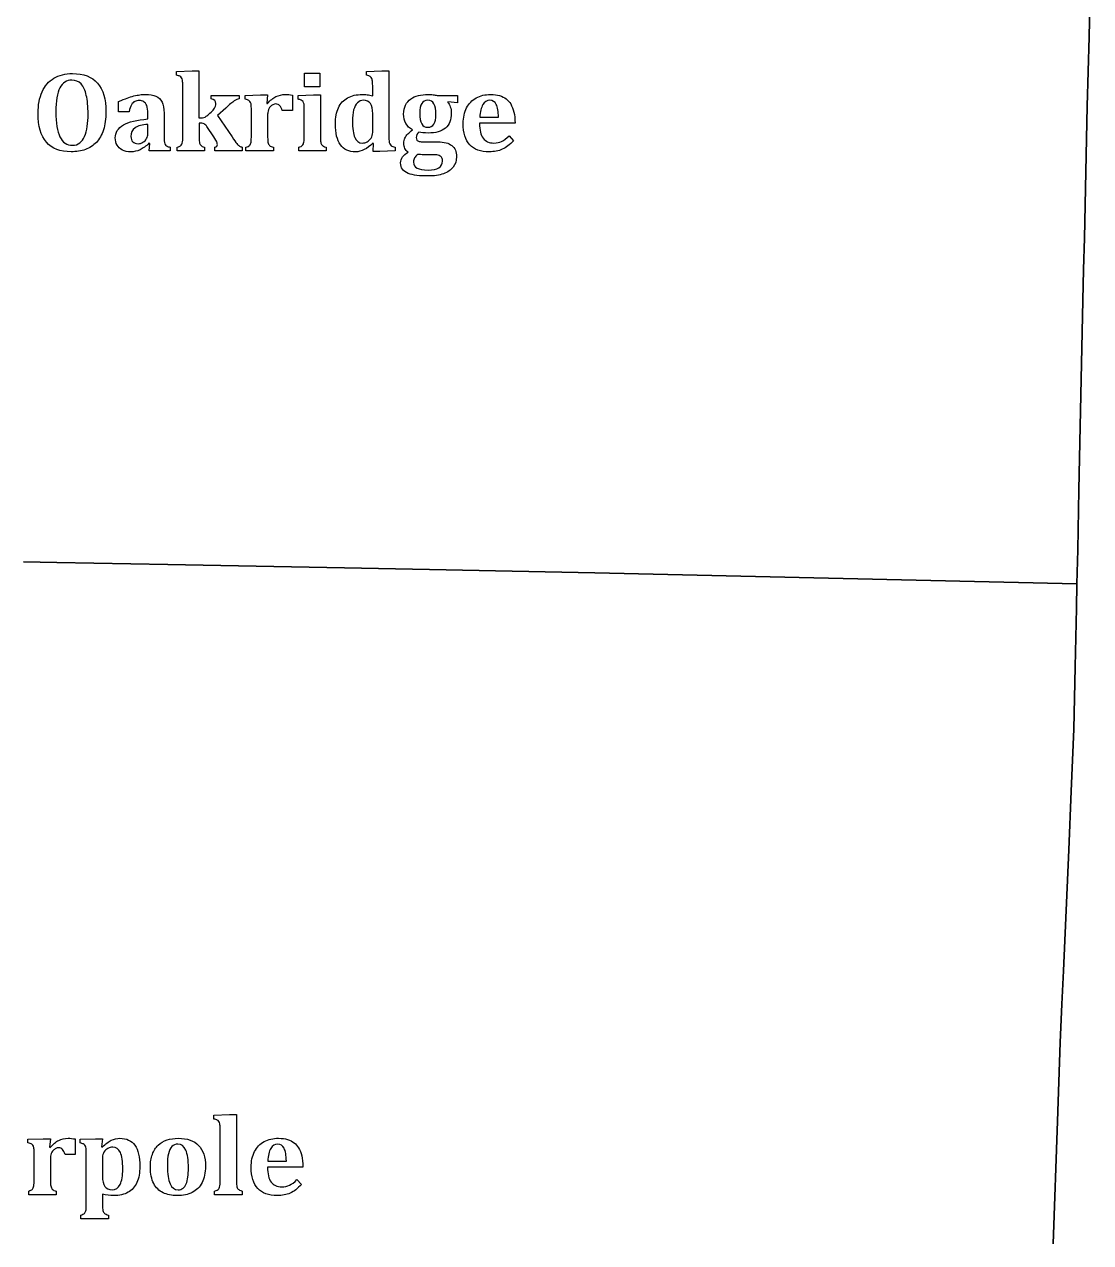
# Model space of a CAD drawing. Extents: x 0 to 800, y 146 to 730.
# Drawn here: x 442.8 to 514.2, y 224.1 to 305.7 of the extents above; entities that cross this region are included whole.
import ezdxf

# ---------------------------------------------------------------- set-up
doc = ezdxf.new("R2010")
doc.units = 0
doc.layers.get('0').update_dxf_attribs({"linetype": 'CONTINUOUS'})

msp = doc.modelspace()

# ---------------------------------------------------------------- linework, layer by layer
at = {"color": 1}
for points in [[(514.246875, 309.13125), (514.140625, 304.909375), (514.015625, 300.265625), (513.96875, 298.059375), (513.91875, 295.85), (513.825, 291.425), (513.778125, 289.315625), (513.734375, 287.23125), (513.64375, 283.0125), (513.553125, 278.790625), (513.459375, 274.56875), (513.378125, 270.546875), (513.328125, 268.271875), (481.04375, 269), (469.971875, 269.215625), (464.26875, 269.325), (459.528125, 269.41875), (452.434375, 269.55625), (445.003125, 269.703125), (442.759375, 269.746875)], [(511.746875, 224.053125), (512.028125, 232.26875), (512.2125, 237.546875), (512.325, 240.121875), (512.421875, 242.35), (512.778125, 250.45), (512.953125, 254.371875), (513.121875, 258.5375), (513.209375, 262.703125), (513.29375, 266.6375), (513.328125, 268.271875), (513.378125, 270.546875), (513.459375, 274.56875), (513.553125, 278.790625), (513.64375, 283.0125), (513.734375, 287.23125), (513.778125, 289.315625), (513.825, 291.425), (513.91875, 295.85), (513.96875, 298.059375), (514.015625, 300.265625), (514.140625, 304.909375), (514.246875, 309.13125)], [(442.759375, 269.746875), (445.003125, 269.703125), (452.434375, 269.55625), (459.528125, 269.41875), (464.26875, 269.325), (469.971875, 269.215625), (481.04375, 269), (513.328125, 268.271875), (513.29375, 266.6375), (513.209375, 262.703125), (513.121875, 258.5375), (512.953125, 254.371875), (512.778125, 250.45), (512.421875, 242.35), (512.325, 240.121875), (512.2125, 237.546875), (512.028125, 232.26875), (511.746875, 224.053125)]]:
    msp.add_lwpolyline(points, dxfattribs=at)
at = {"color": 7}
for points in [[(453.014728, 302.328512), (453.014728, 302.576008), (454.057224, 302.628488), (454.522224, 302.628488), (454.522224, 299.46724), (454.645976, 299.46724)], [(462.626288, 302.474696), (462.626288, 301.555944), (461.598792, 301.555944), (461.598792, 302.474696), (462.626288, 302.474696)], [(465.735, 302.32492), (465.735, 302.576168), (466.773752, 302.628648), (467.242496, 302.628648), (467.242536, 298.353448)], [(453.438464, 298.342248), (453.438464, 301.267248)], [(466.158784, 300.937424), (466.158784, 301.278672)], [(449.846328, 299.883424), (449.137576, 299.883424), (449.137576, 300.56592)], [(455.332224, 300.73848), (455.332224, 300.97848), (457.207224, 300.97848), (457.207224, 300.73848)], [(457.616304, 300.72344), (457.616304, 300.97844), (458.643808, 301.00844), (459.116304, 301.00844), (459.063792, 300.4422)], [(459.063792, 300.4422), (459.112512, 300.43092)], [(460.781264, 300.989704), (460.781264, 299.954704), (460.102512, 299.954704)], [(461.156304, 300.723416), (461.156304, 300.978416), (462.187552, 301.008416), (462.656304, 301.008416), (462.656304, 298.342168)], [(470.482528, 300.978512), (471.83628, 300.978512), (471.836288, 300.475944)], [(471.836288, 300.475944), (471.19504, 300.547224), (471.18008, 300.505944)], [(444.93756, 299.875944), (444.937536, 299.875944)], [(451.0988, 299.395912), (451.0988, 299.752168)], [(452.182576, 299.78216), (452.182576, 298.319656)], [(456.314728, 300.130976), (455.771288, 299.624696)], [(455.771288, 299.624696), (456.738792, 298.1922)], [(458.032504, 298.33844), (458.032504, 299.879688)], [(459.116232, 299.53844), (459.116232, 298.342192)], [(461.572568, 298.338448), (461.572568, 300.0822)], [(466.158792, 298.499696), (466.158792, 299.748448)], [(469.30504, 299.774696), (469.30504, 299.774696)], [(473.332544, 299.5122), (474.581288, 299.5122)], [(451.102536, 298.405944), (451.102536, 299.028448)], [(454.70256, 299.107208), (454.52256, 299.107208), (454.52256, 298.342208)], [(455.430064, 298.3272), (455.141312, 298.7622)], [(475.691264, 299.107232), (473.313768, 299.107232)], [(469.593824, 297.862248), (470.523824, 297.862248)], [(475.290016, 298.270976), (475.593792, 297.940944)], [(445.953792, 297.198448), (445.953792, 297.198448)], [(451.226288, 297.749696), (451.170048, 297.768416)], [(452.587544, 297.505856), (452.587544, 297.25836), (451.192544, 297.25836), (451.226288, 297.749696)], [(454.897536, 297.505952), (454.897536, 297.258456), (453.06004, 297.258456), (453.06004, 297.505952)], [(457.417536, 297.505944), (457.417536, 297.258448), (455.583792, 297.258448), (455.583792, 297.505944)], [(459.513728, 297.505936), (459.513728, 297.25844), (457.664976, 297.25844), (457.664976, 297.505936)], [(463.031272, 297.505952), (463.031272, 297.258456), (461.201272, 297.258456), (461.201288, 297.505944)], [(467.655016, 297.509696), (467.655016, 297.258448), (466.635016, 297.224688), (466.181264, 297.224688), (466.215024, 297.764688), (466.158784, 297.768688)], [(469.170096, 297.018408), (469.17004, 297.018448)], [(470.242592, 297.003448), (469.597592, 297.003448)], [(455.520152, 232.421696), (455.520152, 232.669192), (456.558904, 232.721672), (457.027656, 232.721672), (457.027864, 228.435456)], [(443.066608, 230.816696), (443.066608, 231.071696), (444.094112, 231.101696), (444.566608, 231.101696), (444.514112, 230.535456)], [(446.231576, 231.08296), (446.231576, 230.04796), (445.552832, 230.04796)], [(446.557864, 230.816728), (446.557864, 231.071728), (447.596616, 231.101728), (448.057864, 231.101728), (448.001624, 230.557976), (448.046584, 230.546696)], [(455.943848, 228.435424), (455.943848, 231.360424)], [(444.514112, 230.535456), (444.562832, 230.524176)], [(443.482808, 228.431696), (443.482808, 229.972944)], [(444.566544, 229.631696), (444.566544, 228.43544)], [(446.974112, 226.680456), (446.974112, 229.961712)], [(448.057864, 229.85296), (448.057864, 228.581712)], [(459.127864, 229.605456), (460.376608, 229.605456)], [(452.404088, 229.26796), (452.404112, 229.26796)], [(461.486584, 229.200488), (459.109088, 229.200488)], [(461.085336, 228.36424), (461.389112, 228.034208)], [(444.964032, 227.599192), (444.964032, 227.351696), (443.11528, 227.351696), (443.11528, 227.599192)], [(448.057832, 227.389192), (448.057864, 226.680456)], [(453.064112, 227.291712), (453.064112, 227.291712)], [(457.402848, 227.599208), (457.402848, 227.351712), (455.565344, 227.351712), (455.565344, 227.599208)], [(448.466616, 225.986712), (448.466616, 225.739208), (446.599112, 225.739208), (446.599112, 225.986712)]]:
    msp.add_lwpolyline(points, dxfattribs=at)
for points in [[(444.01316, 301.216576), (444.191912, 301.61532), (444.45504, 301.91844), (444.802536, 302.125944)], [(444.802536, 302.125944), (445.15004, 302.33344), (445.563784, 302.437192), (446.043792, 302.4372)], [(446.010064, 301.998448), (445.64756, 301.99844), (445.378184, 301.82532), (445.201936, 301.479072)], [(446.61944, 301.741576), (446.460688, 301.912816), (446.25756, 301.99844), (446.010064, 301.998448)], [(446.043792, 302.4372), (446.791288, 302.437192), (447.352536, 302.222816), (447.727536, 301.794072)], [(453.24348, 302.260992), (453.19596, 302.285952), (453.119728, 302.308512), (453.014728, 302.328512)], [(453.352224, 302.161624), (453.327264, 302.202904), (453.290944, 302.236024), (453.24348, 302.260992)], [(453.408464, 301.996624), (453.395984, 302.065344), (453.377184, 302.120368), (453.352224, 302.161624)], [(453.432864, 301.741624), (453.428864, 301.842864), (453.421024, 301.927864), (453.408464, 301.996624)], [(465.993752, 302.238672), (465.946232, 302.271152), (465.859992, 302.299952), (465.735, 302.32492)], [(466.100624, 302.1018), (466.076864, 302.16052), (466.041264, 302.206168), (465.993752, 302.238672)], [(466.147504, 301.8468), (466.140304, 301.95804), (466.124384, 302.04304), (466.100624, 302.1018)], [(443.74504, 299.774696), (443.74504, 300.337192), (443.834416, 300.817816), (444.01316, 301.216576)], [(445.201936, 301.479072), (445.025688, 301.132816), (444.93756, 300.598448), (444.93756, 299.875944)], [(446.975688, 300.98032), (446.896968, 301.316568), (446.778184, 301.57032), (446.61944, 301.741576)], [(447.727536, 301.794072), (448.102536, 301.36532), (448.290032, 300.72844), (448.29004, 299.883448)], [(453.438464, 301.267248), (453.438456, 301.48224), (453.436864, 301.640368), (453.432864, 301.741624)], [(466.158784, 301.278672), (466.158776, 301.546168), (466.154784, 301.735544), (466.147504, 301.8468)], [(447.093816, 299.729696), (447.093808, 300.227192), (447.054456, 300.644072), (446.975688, 300.98032)], [(449.137576, 300.56592), (449.367576, 300.668416), (449.558824, 300.747168), (449.711328, 300.802176)], [(449.711328, 300.802176), (449.863824, 300.857136), (450.014456, 300.902792), (450.1632, 300.939048)], [(449.996328, 300.346552), (449.928808, 300.235296), (449.878824, 300.08092), (449.846328, 299.883424)], [(450.2232, 300.573424), (450.139456, 300.533424), (450.063824, 300.457792), (449.996328, 300.346552)], [(450.1632, 300.939048), (450.311952, 300.975288), (450.44508, 301.000888), (450.562576, 301.015928)], [(450.521328, 300.633424), (450.406328, 300.633424), (450.306952, 300.613424), (450.2232, 300.573424)], [(450.817576, 300.556544), (450.73508, 300.607744), (450.636328, 300.633424), (450.521328, 300.633424)], [(450.562576, 301.015928), (450.68008, 301.030888), (450.797576, 301.038408), (450.91508, 301.038408)], [(451.02008, 300.290288), (450.9676, 300.416536), (450.90008, 300.505288), (450.817576, 300.556544)], [(450.91508, 301.038408), (451.217576, 301.0384), (451.459448, 300.998408), (451.640704, 300.918408)], [(451.0988, 299.752168), (451.098792, 299.984664), (451.07256, 300.16404), (451.02008, 300.290288)], [(451.640704, 300.918408), (451.821952, 300.8384), (451.957576, 300.7084), (452.047576, 300.528408)], [(452.047576, 300.528408), (452.137576, 300.348408), (452.182576, 300.099656), (452.182576, 299.78216)], [(455.65848, 300.434728), (455.658472, 300.607224), (455.54972, 300.708472), (455.332224, 300.73848)], [(455.512224, 300.057856), (455.569744, 300.136576), (455.608472, 300.205352), (455.62848, 300.264104)], [(455.62848, 300.264104), (455.64848, 300.322824), (455.65848, 300.379728), (455.65848, 300.434728)], [(456.880976, 300.60348), (456.760976, 300.52852), (456.572224, 300.370976), (456.314728, 300.130976)], [(457.207224, 300.73848), (457.10972, 300.72344), (457.000976, 300.67848), (456.880976, 300.60348)], [(457.869432, 300.635312), (457.820712, 300.669072), (457.736304, 300.698432), (457.616304, 300.72344)], [(457.978184, 300.504064), (457.954424, 300.557824), (457.918184, 300.60156), (457.869432, 300.635312)], [(458.023144, 300.290312), (458.016744, 300.379064), (458.001864, 300.450312), (457.978184, 300.504064)], [(458.032504, 299.879688), (458.032504, 300.064688), (458.029304, 300.20156), (458.023144, 300.290312)], [(459.112512, 300.43092), (459.295016, 300.64592), (459.482512, 300.80092), (459.675016, 300.89592)], [(459.478144, 300.354064), (459.411904, 300.320304), (459.35064, 300.272808), (459.294392, 300.211568)], [(459.660016, 300.404704), (459.604976, 300.404704), (459.544392, 300.387824), (459.478144, 300.354064)], [(459.93564, 300.288456), (459.86692, 300.365976), (459.775016, 300.404704), (459.660016, 300.404704)], [(459.675016, 300.89592), (459.867512, 300.99092), (460.076264, 301.038416), (460.301264, 301.038424)], [(460.102512, 299.954704), (460.060032, 300.099704), (460.004392, 300.210952), (459.93564, 300.288456)], [(460.301264, 301.038424), (460.45376, 301.038416), (460.61376, 301.022184), (460.781264, 300.989704)], [(461.364432, 300.661576), (461.310672, 300.685336), (461.241304, 300.705976), (461.156304, 300.723416)], [(461.491928, 300.558448), (461.460648, 300.603408), (461.418168, 300.637808), (461.364432, 300.661576)], [(461.555688, 300.378448), (461.544408, 300.453408), (461.523208, 300.513448), (461.491928, 300.558448)], [(461.572568, 300.0822), (461.572568, 300.204696), (461.566968, 300.303448), (461.555688, 300.378448)], [(463.863784, 300.151816), (464.00128, 300.443056), (464.205656, 300.66368), (464.476904, 300.813688)], [(464.476904, 300.813688), (464.748152, 300.96368), (465.075032, 301.03868), (465.457528, 301.038688)], [(465.13316, 300.481576), (465.021912, 300.37032), (464.93816, 300.209696), (464.881912, 299.999696)], [(465.532536, 300.648448), (465.377536, 300.648448), (465.244408, 300.592848), (465.13316, 300.481576)], [(465.457528, 301.038688), (465.567528, 301.03868), (465.675656, 301.031488), (465.781904, 301.018048)], [(466.00504, 300.4272), (465.902536, 300.574696), (465.74504, 300.648448), (465.532536, 300.648448)], [(465.781904, 301.018048), (465.888152, 301.004288), (466.013776, 300.977408), (466.158784, 300.937424)], [(466.158792, 299.748448), (466.158784, 300.053448), (466.107512, 300.279696), (466.00504, 300.4272)], [(468.228784, 299.729768), (468.228784, 299.962264), (468.270624, 300.16164), (468.354408, 300.327896)], [(468.354408, 300.327896), (468.438152, 300.494144), (468.553152, 300.629768), (468.699408, 300.734768)], [(468.699408, 300.734768), (468.845656, 300.839768), (469.018152, 300.91664), (469.216904, 300.965392)], [(469.216904, 300.965392), (469.415656, 301.014112), (469.630032, 301.038512), (469.860032, 301.038512)], [(469.438168, 300.436576), (469.349416, 300.292816), (469.30504, 300.072192), (469.30504, 299.774696)], [(469.848792, 300.6522), (469.663784, 300.652192), (469.526912, 300.58036), (469.438168, 300.436576)], [(470.255664, 300.41032), (470.166912, 300.571568), (470.031288, 300.652192), (469.848792, 300.6522)], [(469.860032, 301.038512), (469.987528, 301.038504), (470.100032, 301.032112), (470.197528, 301.019792)], [(470.197528, 301.019792), (470.295032, 301.007312), (470.390032, 300.993552), (470.482528, 300.978512)], [(470.388792, 299.7072), (470.388784, 300.014696), (470.344392, 300.249072), (470.255664, 300.41032)], [(471.18008, 300.505944), (471.25008, 300.435944), (471.3082, 300.34032), (471.354456, 300.219072)], [(472.445664, 300.144072), (472.596912, 300.437816), (472.811288, 300.66032), (473.088792, 300.811576)], [(473.088792, 300.811576), (473.366288, 300.962816), (473.688792, 301.03844), (474.056288, 301.038448)], [(473.536912, 300.355944), (473.42316, 300.160944), (473.35504, 299.879696), (473.332544, 299.5122)], [(473.996288, 300.648448), (473.803792, 300.648448), (473.650664, 300.550944), (473.536912, 300.355944)], [(474.431288, 300.3672), (474.341288, 300.554696), (474.196288, 300.648448), (473.996288, 300.648448)], [(474.056288, 301.038448), (474.283784, 301.03844), (474.48316, 301.012208), (474.654416, 300.959728)], [(474.581288, 299.5122), (474.571288, 299.894696), (474.521288, 300.179696), (474.431288, 300.3672)], [(474.654416, 300.959728), (474.825664, 300.907248), (474.972536, 300.834104), (475.09504, 300.740352)], [(475.09504, 300.740352), (475.217536, 300.6466), (475.318784, 300.53348), (475.398792, 300.400976)], [(475.398792, 300.400976), (475.493784, 300.24348), (475.56504, 300.06348), (475.612544, 299.860976)], [(444.29816, 297.843448), (443.929416, 298.273448), (443.74504, 298.917192), (443.74504, 299.774696)], [(444.937536, 299.875944), (444.937536, 299.120944), (445.02816, 298.559072), (445.209416, 298.19032)], [(447.039416, 298.889696), (447.075656, 299.144696), (447.093816, 299.424696), (447.093816, 299.729696)], [(448.29004, 299.883448), (448.290032, 299.410944), (448.23444, 299.00532), (448.12316, 298.666576)], [(454.645976, 299.46724), (454.733472, 299.467232), (454.802224, 299.47596), (454.852224, 299.49348)], [(454.852224, 299.49348), (454.902224, 299.511), (454.954096, 299.53908), (455.007848, 299.577856)], [(455.007848, 299.577856), (455.061608, 299.616576), (455.144728, 299.6866), (455.257224, 299.787856)], [(455.257224, 299.787856), (455.36972, 299.889104), (455.45472, 299.979104), (455.512224, 300.057856)], [(459.127512, 299.830936), (459.120312, 299.765976), (459.116232, 299.66844), (459.116232, 299.53844)], [(459.174392, 300.024064), (459.150632, 299.960304), (459.135032, 299.895936), (459.127512, 299.830936)], [(459.294392, 300.211568), (459.238152, 300.150288), (459.198136, 300.087808), (459.174392, 300.024064)], [(463.657528, 299.07744), (463.657528, 299.502432), (463.726248, 299.86056), (463.863784, 300.151816)], [(464.881912, 299.999696), (464.825672, 299.789696), (464.797536, 299.540944), (464.797536, 299.253448)], [(468.378784, 299.101648), (468.278784, 299.280392), (468.228784, 299.489768), (468.228784, 299.729768)], [(469.30504, 299.774696), (469.30504, 299.459696), (469.34944, 299.22532), (469.438168, 299.071576)], [(470.251912, 299.054696), (470.34316, 299.197192), (470.388784, 299.414696), (470.388792, 299.7072)], [(471.423816, 299.7822), (471.423808, 299.347192), (471.291936, 299.017192), (471.028192, 298.7922)], [(471.354456, 300.219072), (471.400696, 300.097816), (471.423816, 299.952192), (471.423816, 299.7822)], [(472.218792, 299.095944), (472.218792, 299.500944), (472.294392, 299.85032), (472.445664, 300.144072)], [(475.612544, 299.860976), (475.662544, 299.65348), (475.688784, 299.402224), (475.691264, 299.107232)], [(446.859416, 298.227824), (446.94316, 298.414072), (447.00316, 298.634696), (447.039416, 298.889696)], [(448.12316, 298.666576), (448.011912, 298.327824), (447.853784, 298.049696), (447.648792, 297.8322)], [(448.912544, 298.128416), (448.912544, 298.495912), (449.093168, 298.785288), (449.454424, 298.996544)], [(449.454424, 298.996544), (449.815672, 299.207792), (450.363792, 299.340912), (451.0988, 299.395912)], [(450.241912, 298.810944), (450.055664, 298.675944), (449.962536, 298.478448), (449.962536, 298.218448)], [(451.102536, 299.028448), (450.71504, 299.018448), (450.42816, 298.945944), (450.241912, 298.810944)], [(454.865688, 299.073448), (454.826968, 299.095928), (454.77256, 299.107208), (454.70256, 299.107208)], [(454.983816, 298.974072), (454.943816, 299.017832), (454.904456, 299.050952), (454.865688, 299.073448)], [(455.141312, 298.7622), (455.076352, 298.859696), (455.023808, 298.93032), (454.983816, 298.974072)], [(463.996904, 297.66744), (463.770656, 297.979936), (463.657528, 298.449936), (463.657528, 299.07744)], [(464.797536, 299.253448), (464.797536, 298.760944), (464.851296, 298.393448), (464.958792, 298.150944)], [(468.82128, 298.66852), (468.62628, 298.77852), (468.478784, 298.922896), (468.378784, 299.101648)], [(468.504408, 298.392896), (468.585656, 298.47664), (468.69128, 298.56852), (468.82128, 298.66852)], [(469.438168, 299.071576), (469.526912, 298.917824), (469.666288, 298.840944), (469.856288, 298.840944)], [(469.856288, 298.840944), (470.028784, 298.840944), (470.160664, 298.912224), (470.251912, 299.054696)], [(471.028192, 298.7922), (470.764432, 298.5672), (470.376312, 298.454696), (469.863816, 298.454696)], [(472.659416, 297.676576), (472.365664, 297.99532), (472.218792, 298.468448), (472.218792, 299.095944)], [(473.313768, 299.107232), (473.316168, 298.654728), (473.396888, 298.3216), (473.55564, 298.107856)], [(445.953792, 297.198448), (445.218784, 297.198448), (444.666912, 297.413448), (444.29816, 297.843448)], [(445.209416, 298.19032), (445.390664, 297.821568), (445.667536, 297.6372), (446.04004, 297.6372)], [(446.531288, 297.792824), (446.666288, 297.896568), (446.775664, 298.041568), (446.859416, 298.227824)], [(447.648792, 297.8322), (447.443784, 297.614696), (447.19816, 297.454696), (446.911912, 297.3522)], [(449.034424, 297.644664), (448.953168, 297.784664), (448.912544, 297.945912), (448.912544, 298.128416)], [(449.962536, 298.218448), (449.962536, 298.063448), (450.005016, 297.94532), (450.09004, 297.864072)], [(450.09004, 297.864072), (450.17504, 297.782824), (450.292536, 297.7422), (450.442536, 297.7422)], [(450.442536, 297.7422), (450.557536, 297.7422), (450.666288, 297.77284), (450.768792, 297.834072)], [(450.768792, 297.834072), (450.871288, 297.895352), (450.952536, 297.9772), (451.012536, 298.079696)], [(451.012536, 298.079696), (451.072536, 298.1822), (451.102536, 298.290944), (451.102536, 298.405944)], [(452.182576, 298.319656), (452.182576, 298.154656), (452.186576, 298.02716), (452.193856, 297.93716)], [(452.193856, 297.93716), (452.201056, 297.84716), (452.213216, 297.78028), (452.229456, 297.736536)], [(453.397504, 297.770368), (453.415024, 297.819088), (453.426224, 297.886616), (453.431264, 297.972872)], [(453.431264, 297.972872), (453.436064, 298.05912), (453.438464, 298.182248), (453.438464, 298.342248)], [(454.52256, 298.342208), (454.52256, 298.104704), (454.52976, 297.940952), (454.54504, 297.850952)], [(454.54504, 297.850952), (454.56008, 297.760952), (454.59064, 297.68908), (454.636912, 297.635328)], [(455.686936, 297.912824), (455.643176, 298.001568), (455.55756, 298.139696), (455.430064, 298.3272)], [(455.752536, 297.6822), (455.752536, 297.74716), (455.730696, 297.824072), (455.686936, 297.912824)], [(456.738792, 298.1922), (456.881288, 297.979696), (456.986288, 297.833448), (457.053792, 297.753448)], [(457.914352, 297.63344), (457.960592, 297.68592), (457.991872, 297.757192), (458.008104, 297.847192)], [(458.008104, 297.847192), (458.024344, 297.937192), (458.032504, 298.100936), (458.032504, 298.33844)], [(459.116232, 298.342192), (459.116232, 298.104688), (459.124952, 297.93844), (459.142472, 297.84344)], [(459.142472, 297.84344), (459.159992, 297.74844), (459.194952, 297.674064), (459.247472, 297.620312)], [(461.454416, 297.633448), (461.500656, 297.685928), (461.531936, 297.7572), (461.548168, 297.8472)], [(461.548168, 297.8472), (461.564408, 297.9372), (461.572568, 298.100944), (461.572568, 298.338448)], [(462.656304, 298.342168), (462.656304, 298.202168), (462.657904, 298.09404), (462.661904, 298.017792)], [(462.661904, 298.017792), (462.665904, 297.941552), (462.671264, 297.882792), (462.678784, 297.841544)], [(462.678784, 297.841544), (462.685984, 297.800264), (462.696864, 297.763384), (462.710624, 297.730912)], [(464.958792, 298.150944), (465.066288, 297.908448), (465.233784, 297.7872), (465.461288, 297.7872)], [(465.461288, 297.7872), (465.568784, 297.7872), (465.675664, 297.81408), (465.781912, 297.867824)], [(465.781912, 297.867824), (465.88816, 297.921584), (465.977536, 298.004072), (466.05004, 298.11532)], [(466.05004, 298.11532), (466.12252, 298.226568), (466.158784, 298.354696), (466.158792, 298.499696)], [(467.242536, 298.353448), (467.242536, 298.163448), (467.245736, 298.024696), (467.251896, 297.9372)], [(467.251896, 297.9372), (467.258296, 297.849696), (467.272536, 297.779696), (467.295016, 297.7272)], [(468.236288, 297.78352), (468.236288, 297.901016), (468.260688, 298.011016), (468.309408, 298.11352)], [(468.309408, 298.11352), (468.358128, 298.216016), (468.423152, 298.309144), (468.504408, 298.392896)], [(469.256312, 298.522216), (469.131312, 298.409712), (469.068816, 298.288464), (469.068816, 298.158464)], [(469.068816, 298.158464), (469.068816, 298.083504), (469.084416, 298.02596), (469.115696, 297.98596)], [(469.115696, 297.98596), (469.146976, 297.94596), (469.200072, 297.91532), (469.275072, 297.894088)], [(469.863816, 298.454696), (469.616312, 298.454696), (469.413808, 298.477176), (469.256312, 298.522216)], [(469.275072, 297.894088), (469.350032, 297.872808), (469.45632, 297.862248), (469.593824, 297.862248)], [(470.523824, 297.862248), (470.94132, 297.862248), (471.253816, 297.780992), (471.46132, 297.618496)], [(473.55564, 298.107856), (473.714392, 297.894104), (473.956264, 297.787232), (474.281264, 297.787232)], [(474.281264, 297.787232), (474.471264, 297.787232), (474.642512, 297.822832), (474.795016, 297.894104)], [(474.795016, 297.894104), (474.947512, 297.965384), (475.112512, 298.090976), (475.290016, 298.270976)], [(475.593792, 297.940944), (475.338784, 297.670944), (475.086288, 297.479696), (474.836288, 297.3672)], [(446.911912, 297.3522), (446.625664, 297.249696), (446.306288, 297.198448), (445.953792, 297.198448)], [(446.04004, 297.6372), (446.232536, 297.6372), (446.396288, 297.68904), (446.531288, 297.792824)], [(449.394424, 297.316544), (449.235672, 297.395264), (449.115672, 297.504664), (449.034424, 297.644664)], [(449.955048, 297.198416), (449.740048, 297.198416), (449.553168, 297.237776), (449.394424, 297.316544)], [(450.57192, 297.333416), (450.378168, 297.243416), (450.172544, 297.198416), (449.955048, 297.198416)], [(451.170048, 297.768416), (450.965048, 297.568416), (450.765672, 297.423416), (450.57192, 297.333416)], [(452.229456, 297.736536), (452.245696, 297.692776), (452.266336, 297.657816), (452.291296, 297.631536)], [(452.291296, 297.631536), (452.316256, 297.605296), (452.346896, 297.584016), (452.383168, 297.567776)], [(452.383168, 297.567776), (452.419408, 297.551536), (452.487544, 297.530896), (452.587544, 297.505856)], [(453.06004, 297.505952), (453.135, 297.523472), (453.193792, 297.544112), (453.236288, 297.567872)], [(453.236288, 297.567872), (453.278768, 297.591632), (453.311888, 297.619152), (453.335664, 297.650368)], [(453.335664, 297.650368), (453.359424, 297.681648), (453.380064, 297.721648), (453.397504, 297.770368)], [(454.636912, 297.635328), (454.683152, 297.581568), (454.77004, 297.538456), (454.897536, 297.505952)], [(455.583792, 297.505944), (455.696288, 297.528424), (455.752536, 297.5872), (455.752536, 297.6822)], [(457.053792, 297.753448), (457.121312, 297.673448), (457.180032, 297.616568), (457.23004, 297.582824)], [(457.23004, 297.582824), (457.28004, 297.549064), (457.342536, 297.523464), (457.417536, 297.505944)], [(457.664976, 297.505936), (457.784976, 297.538416), (457.868104, 297.580896), (457.914352, 297.63344)], [(459.247472, 297.620312), (459.299952, 297.566552), (459.38872, 297.52844), (459.513728, 297.505936)], [(461.201288, 297.505944), (461.323792, 297.538424), (461.40816, 297.580904), (461.454416, 297.633448)], [(462.710624, 297.730912), (462.724384, 297.698432), (462.742464, 297.668432), (462.765024, 297.640912)], [(462.765024, 297.640912), (462.787504, 297.613392), (462.819984, 297.588432), (462.86252, 297.565952)], [(462.86252, 297.565952), (462.905, 297.543472), (462.961272, 297.523472), (463.031272, 297.505952)], [(465.018784, 297.198688), (464.563776, 297.198688), (464.223152, 297.354936), (463.996904, 297.66744)], [(465.590656, 297.346816), (465.391904, 297.248064), (465.20128, 297.198688), (465.018784, 297.198688)], [(466.158784, 297.768688), (465.978776, 297.586184), (465.7894, 297.44556), (465.590656, 297.346816)], [(467.295016, 297.7272), (467.317496, 297.67472), (467.353736, 297.631568), (467.403768, 297.597824)], [(467.403768, 297.597824), (467.453768, 297.564064), (467.537512, 297.534704), (467.655016, 297.509696)], [(468.157568, 296.857272), (468.247568, 296.977272), (468.373824, 297.079768), (468.53632, 297.164768)], [(468.307568, 297.42352), (468.260048, 297.521016), (468.236288, 297.641016), (468.236288, 297.78352)], [(468.53632, 297.164768), (468.43132, 297.239728), (468.355072, 297.326016), (468.307568, 297.42352)], [(469.17004, 297.018448), (469.08004, 296.948448), (469.011912, 296.8722), (468.965664, 296.789696)], [(469.597592, 297.003448), (469.415096, 297.003448), (469.272592, 297.008248), (469.170096, 297.018408)], [(470.613848, 296.943448), (470.526344, 296.983448), (470.402592, 297.003448), (470.242592, 297.003448)], [(471.46132, 297.618496), (471.668816, 297.455992), (471.772568, 297.203496), (471.772568, 296.860992)], [(473.973792, 297.198448), (473.391288, 297.198448), (472.953168, 297.357824), (472.659416, 297.676576)], [(474.836288, 297.3672), (474.586288, 297.254696), (474.298784, 297.198448), (473.973792, 297.198448)], [(468.022568, 296.46352), (468.022568, 296.606016), (468.067528, 296.737272), (468.157568, 296.857272)], [(468.155696, 296.024768), (468.066944, 296.139768), (468.022568, 296.286024), (468.022568, 296.46352)], [(468.965664, 296.789696), (468.919424, 296.7072), (468.896304, 296.6122), (468.896304, 296.504696)], [(468.896304, 296.504696), (468.896304, 296.324696), (468.974464, 296.191576), (469.13068, 296.10532)], [(470.589432, 296.133448), (470.753176, 296.238448), (470.835056, 296.385952), (470.835056, 296.575944)], [(470.790096, 296.793448), (470.760096, 296.853448), (470.701344, 296.903448), (470.613848, 296.943448)], [(470.835056, 296.575944), (470.835056, 296.660944), (470.820016, 296.733448), (470.790096, 296.793448)], [(471.772568, 296.860992), (471.772568, 296.593496), (471.696968, 296.363496), (471.545696, 296.170992)], [(468.532568, 295.752896), (468.370072, 295.819136), (468.244448, 295.909768), (468.155696, 296.024768)], [(469.12132, 295.616016), (468.89132, 295.641056), (468.695072, 295.686656), (468.532568, 295.752896)], [(469.890072, 295.578496), (469.607568, 295.578496), (469.35132, 295.590976), (469.12132, 295.616016)], [(469.13068, 296.10532), (469.286928, 296.019072), (469.5338, 295.975952), (469.871304, 295.975944)], [(469.871304, 295.975944), (470.186304, 295.975952), (470.42568, 296.028424), (470.589432, 296.133448)], [(470.895072, 295.730368), (470.612568, 295.62912), (470.277568, 295.578496), (469.890072, 295.578496)], [(471.545696, 296.170992), (471.39444, 295.978496), (471.177568, 295.831624), (470.895072, 295.730368)], [(455.748904, 232.354176), (455.701384, 232.379136), (455.625152, 232.401696), (455.520152, 232.421696)], [(455.859528, 232.2548), (455.833288, 232.29608), (455.796408, 232.3292), (455.748904, 232.354176)], [(455.915768, 232.0898), (455.904488, 232.15852), (455.885768, 232.213544), (455.859528, 232.2548)], [(455.938248, 231.8348), (455.934248, 231.936048), (455.926968, 232.021048), (455.915768, 232.0898)], [(455.943848, 231.360424), (455.943848, 231.575424), (455.942248, 231.733544), (455.938248, 231.8348)], [(444.562832, 230.524176), (444.745328, 230.739176), (444.932824, 230.894176), (445.125328, 230.989176)], [(445.125328, 230.989176), (445.317824, 231.084176), (445.526576, 231.131672), (445.751576, 231.13168)], [(445.751576, 231.13168), (445.90408, 231.131672), (446.064072, 231.11544), (446.231576, 231.08296)], [(448.046584, 230.546696), (448.261576, 230.754192), (448.4622, 230.903568), (448.648456, 230.994816)], [(448.648456, 230.994816), (448.834704, 231.086064), (449.026576, 231.131688), (449.22408, 231.131696)], [(449.22408, 231.131696), (449.66908, 231.131688), (450.002824, 230.974816), (450.225328, 230.661072)], [(451.789112, 230.66296), (451.954112, 230.822952), (452.150984, 230.94108), (452.379736, 231.017336)], [(452.379736, 231.017336), (452.608488, 231.093576), (452.856608, 231.131704), (453.124112, 231.131712)], [(453.124112, 231.131712), (453.729112, 231.131704), (454.18536, 230.972328), (454.492864, 230.653584)], [(458.884112, 230.904832), (459.161608, 231.05608), (459.484112, 231.131704), (459.851608, 231.131712)], [(459.851608, 231.131712), (460.079112, 231.131704), (460.27848, 231.105472), (460.449736, 231.052992)], [(460.449736, 231.052992), (460.620984, 231.000512), (460.767856, 230.92736), (460.89036, 230.833616)], [(443.319736, 230.728568), (443.271016, 230.762328), (443.186608, 230.791688), (443.066608, 230.816696)], [(443.428488, 230.59732), (443.404728, 230.65108), (443.368488, 230.694816), (443.319736, 230.728568)], [(443.473448, 230.383568), (443.467048, 230.472312), (443.452168, 230.543568), (443.428488, 230.59732)], [(443.482808, 229.972944), (443.482808, 230.157944), (443.479608, 230.294816), (443.473448, 230.383568)], [(444.624704, 230.11732), (444.600944, 230.05356), (444.585344, 229.989192), (444.577824, 229.924192)], [(444.744704, 230.304816), (444.688464, 230.243536), (444.648456, 230.181064), (444.624704, 230.11732)], [(444.928456, 230.44732), (444.862216, 230.41356), (444.800952, 230.366064), (444.744704, 230.304816)], [(445.110328, 230.49796), (445.055288, 230.497952), (444.994704, 230.48108), (444.928456, 230.44732)], [(445.385952, 230.381712), (445.317232, 230.459232), (445.225328, 230.497952), (445.110328, 230.49796)], [(445.552832, 230.04796), (445.510352, 230.19296), (445.454704, 230.304208), (445.385952, 230.381712)], [(446.773488, 230.749208), (446.724768, 230.774168), (446.652864, 230.796728), (446.557864, 230.816728)], [(446.884112, 230.661088), (446.859152, 230.694848), (446.822272, 230.724208), (446.773488, 230.749208)], [(446.942272, 230.531712), (446.928512, 230.584192), (446.909152, 230.627328), (446.884112, 230.661088)], [(446.968512, 230.340456), (446.964512, 230.415416), (446.956032, 230.479208), (446.942272, 230.531712)], [(446.974112, 229.961712), (446.974112, 230.139208), (446.972512, 230.265456), (446.968512, 230.340456)], [(448.159112, 230.211088), (448.091592, 230.104832), (448.057864, 229.985456), (448.057864, 229.85296)], [(448.419736, 230.456712), (448.313488, 230.399192), (448.226608, 230.317328), (448.159112, 230.211088)], [(448.747864, 230.54296), (448.63536, 230.542952), (448.525984, 230.51424), (448.419736, 230.456712)], [(449.255984, 230.18296), (449.147232, 230.42296), (448.977856, 230.542952), (448.747864, 230.54296)], [(449.419112, 229.076712), (449.419112, 229.574208), (449.364712, 229.94296), (449.255984, 230.18296)], [(450.225328, 230.661072), (450.447824, 230.347312), (450.559072, 229.877944), (450.55908, 229.252944)], [(451.402864, 230.055456), (451.49536, 230.300456), (451.624112, 230.502952), (451.789112, 230.66296)], [(452.475368, 230.096712), (452.427848, 229.881704), (452.404088, 229.605456), (452.404088, 229.26796)], [(452.700368, 230.580456), (452.597864, 230.472952), (452.522864, 230.311704), (452.475368, 230.096712)], [(453.10912, 230.741712), (452.93912, 230.741704), (452.802864, 230.687952), (452.700368, 230.580456)], [(453.635992, 230.342336), (453.51724, 230.608584), (453.341616, 230.741704), (453.10912, 230.741712)], [(453.81412, 229.136712), (453.81412, 229.674208), (453.75476, 230.07608), (453.635992, 230.342336)], [(454.492864, 230.653584), (454.80036, 230.334832), (454.954104, 229.86796), (454.954112, 229.25296)], [(458.014112, 229.189208), (458.014112, 229.594208), (458.089712, 229.943584), (458.240984, 230.237336)], [(458.240984, 230.237336), (458.392232, 230.53108), (458.606608, 230.753584), (458.884112, 230.904832)], [(459.33224, 230.449208), (459.218488, 230.254208), (459.15036, 229.97296), (459.127864, 229.605456)], [(459.791608, 230.741712), (459.599112, 230.741704), (459.445984, 230.644208), (459.33224, 230.449208)], [(460.226608, 230.460456), (460.136608, 230.647952), (459.991608, 230.741704), (459.791608, 230.741712)], [(460.376608, 229.605456), (460.366608, 229.98796), (460.316608, 230.27296), (460.226608, 230.460456)], [(460.89036, 230.833616), (461.012856, 230.739864), (461.114112, 230.626736), (461.194112, 230.49424)], [(461.194112, 230.49424), (461.289104, 230.336736), (461.36036, 230.156736), (461.407864, 229.95424)], [(444.577824, 229.924192), (444.570624, 229.859232), (444.566544, 229.761688), (444.566544, 229.631696)], [(451.264112, 229.185456), (451.264112, 229.520456), (451.310352, 229.810456), (451.402864, 230.055456)], [(461.407864, 229.95424), (461.457864, 229.746736), (461.484104, 229.495488), (461.486584, 229.200488)], [(448.057864, 228.581712), (448.057864, 228.274208), (448.110984, 228.047336), (448.21724, 227.901088)], [(449.23724, 228.043584), (449.358488, 228.284832), (449.419112, 228.629208), (449.419112, 229.076712)], [(450.55908, 229.252944), (450.559072, 228.82044), (450.49348, 228.458568), (450.362208, 228.16732)], [(451.489112, 228.103584), (451.339112, 228.387336), (451.264112, 228.74796), (451.264112, 229.185456)], [(452.404112, 229.26796), (452.404112, 228.73796), (452.463472, 228.34108), (452.58224, 228.077336)], [(453.665984, 228.075456), (453.719744, 228.20296), (453.757856, 228.35608), (453.78036, 228.534832)], [(453.78036, 228.534832), (453.80284, 228.713584), (453.81412, 228.914208), (453.81412, 229.136712)], [(454.954112, 229.25296), (454.954104, 228.81796), (454.877872, 228.453584), (454.72536, 228.159832)], [(458.454736, 227.769832), (458.160984, 228.088584), (458.014112, 228.561704), (458.014112, 229.189208)], [(459.109088, 229.200488), (459.111488, 228.747992), (459.192208, 228.414864), (459.35096, 228.20112)], [(443.11528, 227.599192), (443.23528, 227.631672), (443.318408, 227.674152), (443.364656, 227.726696)], [(443.364656, 227.726696), (443.410896, 227.779176), (443.442176, 227.85044), (443.458408, 227.94044)], [(443.458408, 227.94044), (443.474648, 228.03044), (443.482808, 228.194192), (443.482808, 228.431696)], [(444.566544, 228.43544), (444.566544, 228.197944), (444.575264, 228.031696), (444.592784, 227.936696)], [(444.592784, 227.936696), (444.610304, 227.841696), (444.645264, 227.76732), (444.697784, 227.713568)], [(444.697784, 227.713568), (444.750264, 227.659808), (444.839032, 227.621696), (444.964032, 227.599192)], [(448.21724, 227.901088), (448.323488, 227.754832), (448.487856, 227.681712), (448.71036, 227.681712)], [(448.71036, 227.681712), (448.94036, 227.681712), (449.115984, 227.802336), (449.23724, 228.043584)], [(450.362208, 228.16732), (450.230952, 227.876064), (450.035328, 227.65732), (449.775328, 227.511064)], [(452.113488, 227.484832), (451.847232, 227.613584), (451.639112, 227.819832), (451.489112, 228.103584)], [(452.58224, 228.077336), (452.700984, 227.813584), (452.88036, 227.681712), (453.12036, 227.681712)], [(453.12036, 227.681712), (453.252856, 227.681712), (453.363488, 227.715472), (453.45224, 227.78296)], [(453.45224, 227.78296), (453.540984, 227.85048), (453.612232, 227.94796), (453.665984, 228.075456)], [(454.72536, 228.159832), (454.572856, 227.86608), (454.35536, 227.64796), (454.072864, 227.505456)], [(455.565344, 227.599208), (455.640304, 227.616728), (455.699096, 227.637368), (455.741592, 227.661048)], [(455.741592, 227.661048), (455.784072, 227.684808), (455.817192, 227.712328), (455.840968, 227.743552)], [(455.840968, 227.743552), (455.864728, 227.774832), (455.885368, 227.814832), (455.902888, 227.863552)], [(455.902888, 227.863552), (455.920408, 227.912272), (455.931608, 227.9798), (455.936648, 228.066056)], [(455.936648, 228.066056), (455.941448, 228.152304), (455.943848, 228.275424), (455.943848, 228.435424)], [(457.027864, 228.435456), (457.027856, 228.19796), (457.035064, 228.034208), (457.050344, 227.944208)], [(457.050344, 227.944208), (457.065304, 227.854208), (457.095944, 227.782336), (457.142224, 227.728584)], [(457.142224, 227.728584), (457.188464, 227.674824), (457.275344, 227.631712), (457.402848, 227.599208)], [(459.769112, 227.291712), (459.186608, 227.291712), (458.748488, 227.45108), (458.454736, 227.769832)], [(459.35096, 228.20112), (459.509712, 227.987368), (459.751584, 227.880488), (460.076584, 227.880488)], [(460.076584, 227.880488), (460.266584, 227.880488), (460.437832, 227.916088), (460.590336, 227.987368)], [(460.590336, 227.987368), (460.742832, 228.058648), (460.907832, 228.18424), (461.085336, 228.36424)], [(461.389112, 228.034208), (461.134112, 227.764208), (460.881608, 227.57296), (460.631608, 227.460456)], [(448.815328, 227.291696), (448.557824, 227.291696), (448.305328, 227.324176), (448.057832, 227.389192)], [(449.775328, 227.511064), (449.515328, 227.364816), (449.195328, 227.291696), (448.815328, 227.291696)], [(453.064112, 227.291712), (452.696608, 227.291712), (452.379736, 227.356112), (452.113488, 227.484832)], [(454.072864, 227.505456), (453.79036, 227.36296), (453.454112, 227.291712), (453.064112, 227.291712)], [(460.631608, 227.460456), (460.381608, 227.34796), (460.094112, 227.291712), (459.769112, 227.291712)], [(446.599112, 225.986712), (446.716608, 226.021752), (446.798488, 226.060472), (446.844736, 226.10296)], [(446.844736, 226.10296), (446.890976, 226.14544), (446.924096, 226.204832), (446.944112, 226.28108)], [(446.944112, 226.28108), (446.964112, 226.35732), (446.974112, 226.490456), (446.974112, 226.680456)], [(448.057864, 226.680456), (448.057864, 226.49296), (448.067864, 226.360456), (448.087864, 226.28296)], [(448.087864, 226.28296), (448.107864, 226.20544), (448.143464, 226.144208), (448.194736, 226.099208)], [(448.194736, 226.099208), (448.246016, 226.054248), (448.336608, 226.016712), (448.466616, 225.986712)]]:
    msp.add_open_spline(points, degree=3, dxfattribs=at)

doc.saveas('drawing.dxf')
